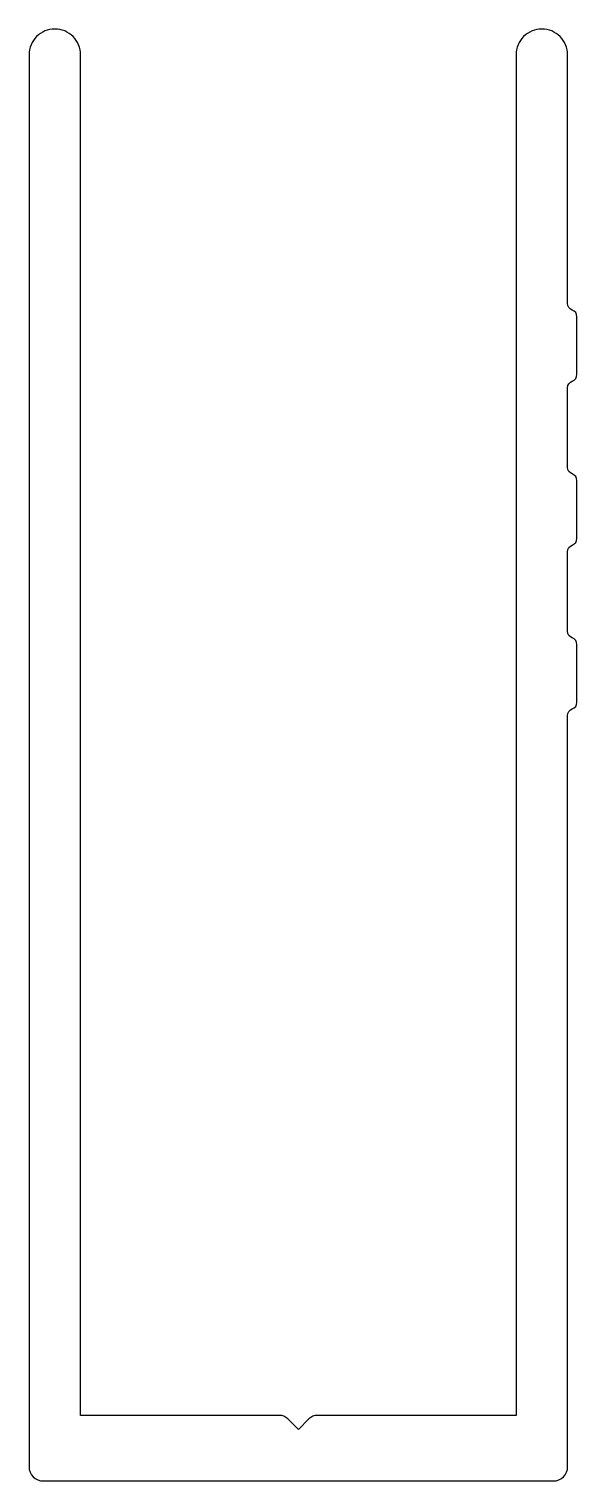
# Model space of a CAD drawing. Extents: x 1431.3 to 1443, y 320.8 to 351.8.
import ezdxf

# ---------------------------------------------------------------- set-up
doc = ezdxf.new("R2010")
doc.units = 0
doc.layers.get('0').update_dxf_attribs({"linetype": 'CONTINUOUS'})

msp = doc.modelspace()

# ---------------------------------------------------------------- linework, layer by layer
msp.add_lwpolyline([(1443.05, 340.938), (1443.05, 342.172, 0.317837), (1442.95, 342.314, -0.317837), (1442.85, 342.455), (1442.85, 344.155, -0.317837), (1442.95, 344.297, 0.317837), (1443.05, 344.438), (1443.05, 345.672, 0.317837), (1442.95, 345.814, -0.317837), (1442.85, 345.955), (1442.85, 351.264, 0.414214), (1442.3, 351.814, 0.414214), (1441.75, 351.264), (1441.75, 322.214), (1437.503, 322.214, 0.198912), (1437.326, 322.141), (1437.1, 321.914), (1436.873, 322.141, 0.198912), (1436.696, 322.214), (1432.45, 322.214), (1432.45, 351.264, 0.414214), (1431.9, 351.814, 0.414214), (1431.35, 351.264), (1431.35, 321.114, 0.414214), (1431.65, 320.814), (1442.55, 320.814, 0.414214), (1442.85, 321.114), (1442.85, 337.155, -0.317837), (1442.95, 337.297, 0.317837), (1443.05, 337.438), (1443.05, 338.672, 0.317837), (1442.95, 338.814, -0.317837), (1442.85, 338.955), (1442.85, 340.655, -0.317837), (1442.95, 340.797, 0.317837)], format="xyb", close=True)

doc.saveas('drawing.dxf')
